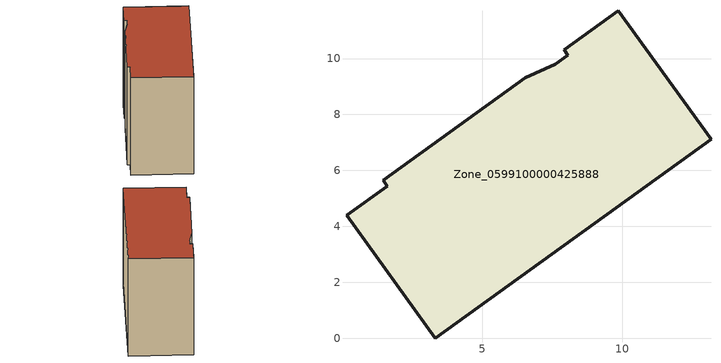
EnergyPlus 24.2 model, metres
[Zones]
Zone_0599100000425888
 floor ground (C_G): 7.6,9.79 8.06,10.13 7.93,10.32 9.85,11.71 13.17,7.11 3.32,0 0.14,4.39 1.59,5.44 1.45,5.64 6.53,9.31 z0
 wall outside (C_F): 3.32,0 13.17,7.11 9.85,11.71 7.93,10.32 8.06,10.13 7.6,9.79 6.53,9.31 1.45,5.64 1.59,5.44 0.14,4.39 3.32,0 z0:9.73
 roof outside (C_R): 8.06,10.13 7.6,9.79 6.53,9.31 1.45,5.64 1.59,5.44 0.14,4.39 3.32,0 13.17,7.11 9.85,11.71 7.93,10.32 z9.73
[BUILDING]
Pand.0599100000425888: North Axis=0; Terrain=City; Loads Convergence Tolerance Value=0.04; Temperature Convergence Tolerance Value=0.4; Solar Distribution=FullExterior; Maximum Number of Warmup Days=25; Minimum Number of Warmup Days=1
[Site:Location]
Rotterdam.The.Hague.AP_ZH_NLD Design_Conditions: Latitude=51.96; Longitude=4.45; Time Zone=1; Elevation=-4.5
[SITE:GROUNDTEMPERATURE:BUILDINGSURFACE]
18, 18, 18, 18, 18, 18, 18, 18, 18, 18, 18, 18
[MATERIAL] Thermal Absorptance=0.9; Solar Absorptance=0.7; Visible Absorptance=0.7
Name | Roughness | Thickness | Conductivity | Density | Specific Heat
G.TC.2006-2014 | MediumSmooth | 0.15 | 0.06 | 540 | 1210
F.TC.2006-2014 | Rough | 0.3 | 0.12 | 1920 | 840
R.TC.2006-2014 | MediumRough | 0.2 | 0.08 | 1500 | 1000
[CONSTRUCTION]
C_G: G.TC.2006-2014
C_F: F.TC.2006-2014
C_R: R.TC.2006-2014
[ZONE]
Zone_0599100000425888: Type=1; Multiplier=1; Ceiling Height=Autocalculate; Volume=Autocalculate; Floor Area=autocalculate; Part of Total Floor Area=Yes
[ZONEINFILTRATION:DESIGNFLOWRATE]
Infil_Zone_0599100000425888: Zone or ZoneList or Space or SpaceList=Zone_0599100000425888; Schedule=AlwaysOn; Design Flow Rate Calculation Method=Flow/Area; Flow Rate per Floor Area=0.0015; Constant Term Coefficient=1; Temperature Term Coefficient=0; Velocity Term Coefficient=0; Velocity Squared Term Coefficient=0
[HVACTEMPLATE:ZONE:IDEALLOADSAIRSYSTEM]
Zone_0599100000425888: Maximum Heating Supply Air Temperature=50; Minimum Cooling Supply Air Temperature=13; Maximum Heating Supply Air Humidity Ratio=0.0156; Minimum Cooling Supply Air Humidity Ratio=0.0077; Heating Limit=NoLimit; Cooling Limit=NoLimit; Dehumidification Control Type=ConstantSensibleHeatRatio; Cooling Sensible Heat Ratio=0.7; Dehumidification Setpoint=60; Humidification Control Type=None; Humidification Setpoint=30; Outdoor Air Method=None; Outdoor Air Flow Rate per Person=0.00944; Outdoor Air Flow Rate per Zone Floor Area=0; Outdoor Air Flow Rate per Zone=0; Demand Controlled Ventilation Type=None; Outdoor Air Economizer Type=NoEconomizer; Heat Recovery Type=None; Sensible Heat Recovery Effectiveness=0.7; Latent Heat Recovery Effectiveness=0.65
[ZONECONTROL:THERMOSTAT]
ThermostatControl_Zone_0599100000425888: Zone or ZoneList=Zone_0599100000425888; Control Type Schedule=DualSetpointControlType; Control 1=Thermostat_Zone_0599100000425888; Temperature Difference Between Cutout And Setpoint=0
[THERMOSTATSETPOINT:DUALSETPOINT]
Thermostat_Zone_0599100000425888: Heating Setpoint Temperature Schedule=HeatingSetpoint_Zone_0599100000425888; Cooling Setpoint Temperature Schedule=CoolingSetpoint_Zone_0599100000425888
[SCHEDULE:COMPACT]
HeatingSetpoint_Zone_0599100000425888: Through: 12/31, For: AllDays, Until: 24:00, 21
CoolingSetpoint_Zone_0599100000425888: Through: 12/31, For: AllDays, Until: 24:00, 24
DualSetpointControlType: Through: 12/31, For: AllDays, Until: 24:00, 4
AlwaysOn: Through: 12/31, For: AllDays, Until: 24:00, 1
